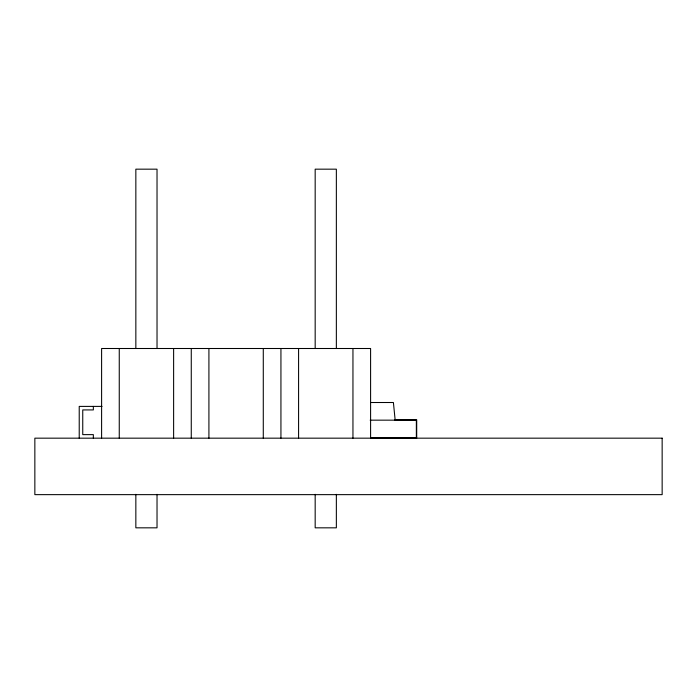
<?xml version="1.0" encoding="UTF-8"?>
<svg xmlns="http://www.w3.org/2000/svg" width="697" height="697" viewBox="0 0 697 697"><rect width="100%" height="100%" fill="white"/><g stroke="black" fill="none" stroke-linecap="round" stroke-linejoin="round"><path stroke-width="1.05" d="M370.682 402.509L393.404 402.509L395.164 420.16M102.032 406.395L79.223 406.395L79.223 438.169M394.877 419.812L416.701 419.812L416.701 438.169M370.185 420.16L416.353 420.16L416.353 437.812L370.726 437.812M370.595 438.169L370.595 348.5L101.605 348.5L101.605 438.169M352.952 348.5L352.952 438.169M336.355 348.5L336.355 169.171L315.175 169.171L315.175 348.5M336.355 494.339L336.355 527.829L315.175 527.829L315.175 494.339M298.586 348.5L298.586 438.169M280.935 348.5L280.935 438.169M263.283 348.5L263.283 438.169M208.917 348.5L208.917 438.169M191.266 348.5L191.266 438.169M173.623 348.5L173.623 438.169M157.025 348.5L157.025 169.171L135.845 169.171L135.845 348.5M157.025 494.339L157.025 527.829L135.845 527.829L135.845 494.339M119.257 348.5L119.257 438.169M93.346 406.395L93.346 409.923L82.751 409.923L82.751 434.632L93.346 434.632L93.346 438.169M662.15 438.169L34.85 438.169L34.85 494.643L662.15 494.643L662.15 438.169"/></g></svg>
